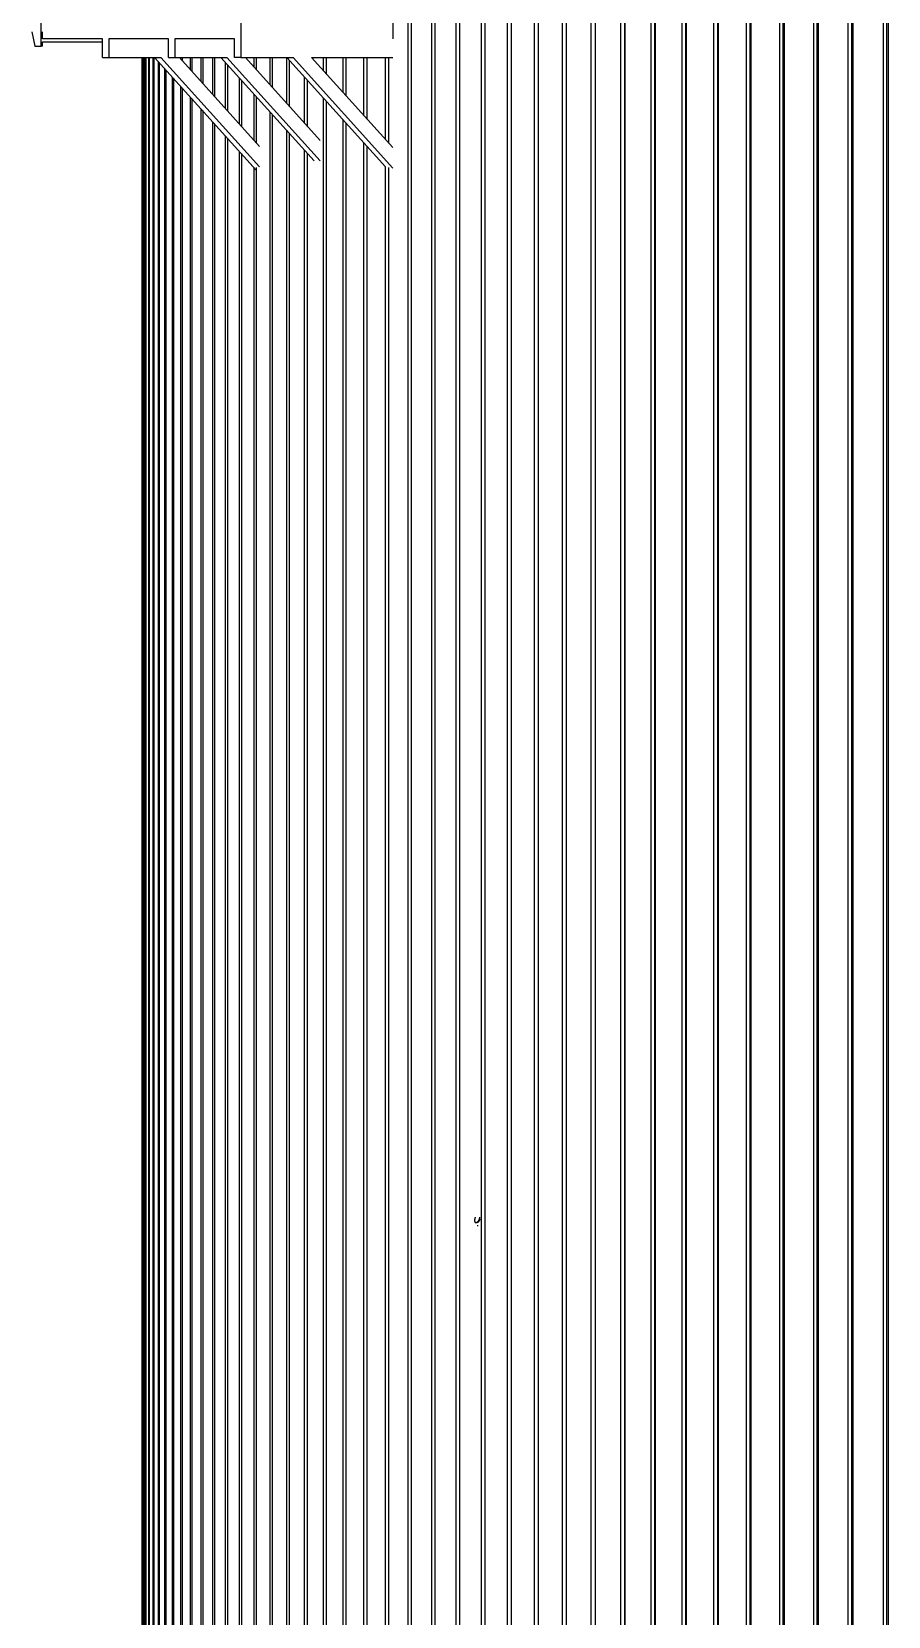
# Model space of a CAD drawing. Header units: millimetres. Extents: x 0 to 118900, y 0 to 84100.
# Drawn here: x 42240 to 48148, y 61657 to 72588 of the extents above; entities that cross this region are included whole.
import ezdxf

# ---------------------------------------------------------------- set-up
doc = ezdxf.new("R2010")
doc.units = ezdxf.units.MM
doc.header["$LTSCALE"] = 100
doc.layers.add('Visible', color=7, linetype='Continuous', lineweight=25)

msp = doc.modelspace()

# ---------------------------------------------------------------- linework, layer by layer
at = {"layer": 'Visible'}
for p, q in [((44730.53, 74561.18), (44730.53, 72538.18)), ((44836.4, 52899.68), (44836.4, 74561.18)), ((44857.55, 74561.18), (44857.55, 52899.68)), ((44998.56, 52899.68), (44998.56, 74561.18)), ((45020.55, 74561.18), (45020.55, 52899.68)), ((45166.96, 52899.68), (45166.96, 74561.18)), ((45189.77, 74561.18), (45189.77, 52899.68)), ((45341.48, 52899.68), (45341.48, 74561.18)), ((45365.1, 74561.18), (45365.1, 52899.68)), ((45522.04, 52899.68), (45522.04, 74561.18)), ((45546.44, 74561.18), (45546.44, 52899.68)), ((45708.51, 52899.68), (45708.51, 74561.18)), ((45733.69, 74561.18), (45733.69, 52899.68)), ((45900.77, 52899.68), (45900.77, 74561.18)), ((45926.72, 74561.18), (45926.72, 52899.68)), ((46098.72, 52945.68), (46098.72, 74561.18)), ((46124.79, 74561.18), (46124.79, 52945.68)), ((46125.41, 74561.18), (46125.41, 52945.68)), ((46302.24, 52945.68), (46302.24, 74561.18)), ((46327.72, 74561.18), (46327.72, 52945.68)), ((46329.66, 74561.18), (46329.66, 52945.68)), ((46511.19, 52899.68), (46511.19, 74561.18)), ((46536.07, 74561.18), (46536.07, 52899.68)), ((46539.32, 74561.18), (46539.32, 52899.68)), ((46725.44, 52899.68), (46725.44, 74561.18)), ((46749.71, 74561.18), (46749.71, 52899.68)), ((46754.27, 74561.18), (46754.27, 52899.68)), ((46944.88, 52899.68), (46944.88, 74561.18)), ((46968.52, 74561.18), (46968.52, 52899.68)), ((46974.38, 74561.18), (46974.38, 52899.68)), ((47169.36, 52899.68), (47169.36, 74561.18)), ((47192.35, 74561.18), (47192.35, 52899.68)), ((47199.52, 74561.18), (47199.52, 52899.68)), ((47398.75, 52899.68), (47398.75, 74561.18)), ((47421.08, 74561.18), (47421.08, 52899.68)), ((47429.55, 74561.18), (47429.55, 52899.68)), ((47632.9, 52899.68), (47632.9, 74561.18)), ((47654.56, 74561.18), (47654.56, 52899.68)), ((47664.33, 74561.18), (47664.33, 52899.68)), ((47871.68, 52899.68), (47871.68, 74561.18)), ((47892.65, 74561.18), (47892.65, 52899.68)), ((47903.7, 74561.18), (47903.7, 52899.68)), ((48114.93, 52899.68), (48114.93, 74561.18)), ((48135.2, 74561.18), (48135.2, 52899.68)), ((48147.54, 74561.18), (48147.54, 52899.68)), ((43681.69, 74508.18), (43681.69, 72411.18)), ((42239.94, 72588.18), (42261.86, 72488.18)), ((42304.81, 72488.18), (42304.81, 72688.18)), ((42314.65, 72538.18), (42314.65, 72588.18)), ((42261.86, 72488.18), (42304.81, 72488.18)), ((42314.65, 72488.18), (42304.81, 72488.18)), ((42727.52, 72538.18), (42314.65, 72538.18)), ((42314.65, 72488.18), (42314.65, 72518.18)), ((42314.65, 72518.18), (42727.52, 72518.18)), ((42727.52, 72411.18), (42727.52, 72538.18)), ((43182.92, 72538.18), (42770.89, 72538.18)), ((42770.89, 72538.18), (42770.89, 72411.18)), ((43182.92, 72411.18), (43182.92, 72538.18)), ((43638.32, 72538.18), (43226.29, 72538.18)), ((43226.29, 72538.18), (43226.29, 72411.18)), ((43638.32, 72411.18), (43638.32, 72538.18)), ((42727.52, 72411.18), (42770.89, 72411.18)), ((42770.89, 72411.18), (43131.31, 72411.18)), ((43002.91, 56899.68), (43002.91, 72411.18)), ((43003.71, 56899.68), (43003.71, 72411.18)), ((43004.24, 72411.18), (43004.24, 56899.68)), ((43010.91, 56899.68), (43010.91, 72411.18)), ((43012.42, 72411.18), (43012.42, 56899.68)), ((43025.55, 56899.68), (43025.55, 72411.18)), ((43028.05, 72411.18), (43028.05, 56899.68)), ((43047.63, 56899.68), (43047.63, 72411.18)), ((43051.12, 72411.18), (43051.12, 56899.68)), ((43077.14, 56899.68), (43077.14, 72411.18)), ((43081.62, 72411.18), (43081.62, 56899.68)), ((43788.7, 71633.46), (43087.94, 72411.18)), ((43114.07, 56899.68), (43114.07, 72382.18)), ((43119.52, 72376.13), (43119.52, 56899.68)), ((43131.31, 72411.18), (43811.93, 71655.81)), ((43182.92, 72411.18), (43226.29, 72411.18)), ((43226.29, 72411.18), (43586.71, 72411.18)), ((43811.93, 71797.23), (43258.74, 72411.18)), ((43269.05, 72399.73), (43269.05, 72411.18)), ((43277.43, 72411.18), (43277.43, 72390.44)), ((43335.34, 72326.16), (43335.34, 72411.18)), ((43344.68, 72411.18), (43344.68, 72315.79)), ((43408.89, 72244.54), (43408.89, 72411.18)), ((43419.19, 72411.18), (43419.19, 72233.11)), ((43489.64, 72154.92), (43489.64, 72411.18)), ((43500.9, 72411.18), (43500.9, 72142.43)), ((44187.02, 71696.81), (43543.34, 72411.18)), ((43577.55, 72057.35), (43577.55, 72373.21)), ((43586.71, 72411.18), (44230.39, 71696.81)), ((43681.69, 72411.18), (43638.32, 72411.18)), ((43681.69, 72411.18), (44042.11, 72411.18)), ((44230.39, 71838.23), (43714.14, 72411.18)), ((43774.63, 72344.04), (43774.63, 72411.18)), ((43788.7, 72411.18), (43788.7, 72328.43)), ((43883.67, 72223.02), (43883.67, 72411.18)), ((43898.66, 72411.18), (43898.66, 72206.39)), ((44679.36, 71655.81), (43998.74, 72411.18)), ((43999.63, 72094.33), (43999.63, 72410.18)), ((44015.54, 72392.53), (44015.54, 72076.68)), ((44042.11, 72411.18), (44730.53, 71647.16)), ((44169.54, 72411.18), (44730.53, 72411.18)), ((44730.53, 71788.58), (44169.54, 72411.18)), ((44252.02, 72319.64), (44252.02, 72411.18)), ((44269.72, 72411.18), (44269.72, 72299.99)), ((44388.29, 72168.4), (44388.29, 72411.18)), ((44406.87, 72411.18), (44406.87, 72147.78)), ((44531.17, 72009.83), (44531.17, 72411.18)), ((44550.62, 72411.18), (44550.62, 71988.24)), ((44680.57, 71844.03), (44680.57, 72411.18)), ((44700.88, 72411.18), (44700.88, 71821.49)), ((43158.38, 56899.68), (43158.38, 72333)), ((43164.81, 72325.86), (43164.81, 56899.68)), ((43210.05, 56899.68), (43210.05, 72275.66)), ((43217.46, 72267.44), (43217.46, 56899.68)), ((43589.75, 72359.67), (43589.75, 72043.81)), ((43672.57, 71951.9), (43672.57, 72267.76)), ((44122.44, 71958.03), (44122.44, 72273.89)), ((44139.25, 72255.24), (44139.25, 71939.38)), ((43269.05, 56899.68), (43269.05, 72210.18)), ((43277.43, 72200.88), (43277.43, 56899.68)), ((43685.71, 72253.18), (43685.71, 71937.32)), ((43774.63, 71838.63), (43774.63, 72154.49)), ((43335.34, 56899.68), (43335.34, 72136.61)), ((43344.68, 72126.24), (43344.68, 56899.68)), ((43408.89, 56899.68), (43408.89, 72054.98)), ((43419.19, 72043.55), (43419.19, 56899.68)), ((43788.7, 72138.87), (43788.7, 71823.02)), ((44252.02, 56899.68), (44252.02, 72130.08)), ((44269.72, 72110.44), (44269.72, 56899.68)), ((43489.64, 56899.68), (43489.64, 71965.36)), ((43500.9, 71952.87), (43500.9, 56899.68)), ((43883.67, 56899.68), (43883.67, 72033.47)), ((43898.66, 72016.83), (43898.66, 56899.68)), ((44388.29, 56899.68), (44388.29, 71978.85)), ((44406.87, 71958.22), (44406.87, 56899.68)), ((43577.55, 56899.68), (43577.55, 71867.8)), ((43589.75, 71854.26), (43589.75, 56899.68)), ((43999.63, 56899.68), (43999.63, 71904.77)), ((44015.54, 71887.12), (44015.54, 56899.68)), ((44531.17, 56899.68), (44531.17, 71820.28)), ((43672.57, 56899.68), (43672.57, 71762.35)), ((43685.71, 71747.77), (43685.71, 56899.68)), ((44122.44, 56899.68), (44122.44, 71768.48)), ((44139.25, 71749.83), (44139.25, 56899.68)), ((44550.62, 71798.69), (44550.62, 56899.68)), ((43774.63, 56899.68), (43774.63, 71649.08)), ((43788.7, 71650.28), (43788.7, 56899.68)), ((44680.57, 56899.68), (44680.57, 71655.61)), ((44700.88, 71652.26), (44700.88, 56899.68)), ((45303.72, 64372.47), (45299.96, 64374.31)), ((45319.03, 64350.18), (45311.47, 64350.18))]:
    msp.add_line(p, q, dxfattribs=at)
for points, knots in [([(45299.41, 64409.55), (45299.27, 64409.27), (45298.57, 64407.83), (45297.66, 64405.76), (45296.52, 64402.74), (45295.74, 64400.3), (45294.94, 64397.28), (45294.45, 64394.89), (45294.04, 64391.97), (45293.86, 64389.72), (45293.84, 64387.03), (45293.98, 64384.99), (45294.36, 64382.62), (45294.82, 64380.88), (45295.59, 64378.93), (45296.36, 64377.56), (45297.49, 64376.1), (45298.52, 64375.15), (45299.97, 64374.25), (45301.25, 64373.76), (45302.96, 64373.46), (45304.42, 64373.46), (45306.33, 64373.76), (45307.92, 64374.25), (45309.95, 64375.15), (45311.6, 64376.1), (45313.66, 64377.56), (45315.31, 64378.93), (45317.33, 64380.88), (45318.9, 64382.62), (45320.8, 64384.99), (45322.25, 64387.03), (45323.96, 64389.72), (45325.23, 64391.97), (45326.69, 64394.89), (45327.73, 64397.28), (45328.88, 64400.3), (45329.66, 64402.74), (45330.45, 64405.76), (45330.88, 64407.83), (45331.1, 64409.27), (45331.14, 64409.55)], [-5.00464995, -5.00464995, -5.00464995, -5.00464995, -4.97418837, -4.84328867, -4.77783883, -4.64693913, -4.58148929, -4.45058959, -4.38513975, -4.25424005, -4.1887902, -4.05789051, -3.99244066, -3.86154097, -3.79609112, -3.66519143, -3.59974158, -3.46884189, -3.40339204, -3.27249235, -3.2070425, -3.07614281, -3.01069296, -2.87979327, -2.81434342, -2.68344372, -2.61799388, -2.48709418, -2.42164434, -2.29074464, -2.2252948, -2.0943951, -2.02894526, -1.89804556, -1.83259571, -1.70169602, -1.63624617, -1.50534648, -1.43989663, -1.30899694, -1.27853536, -1.27853536, -1.27853536, -1.27853536]), ([(45331.69, 64395.97), (45331.22, 64394.79), (45330.44, 64393.02), (45329, 64390.13), (45327.73, 64387.88), (45326.02, 64385.19), (45324.57, 64383.15), (45322.67, 64380.78), (45321.09, 64379.04), (45319.07, 64377.09), (45317.43, 64375.72), (45315.36, 64374.26), (45313.71, 64373.31), (45311.69, 64372.41), (45310.1, 64371.92), (45308.19, 64371.62), (45306.73, 64371.62), (45305.12, 64371.91), (45304.25, 64372.22), (45303.72, 64372.47)], [1.70428882, 1.70428882, 1.70428882, 1.70428882, 1.83259571, 1.89804556, 2.02894526, 2.0943951, 2.2252948, 2.29074464, 2.42164434, 2.48709418, 2.61799388, 2.68344372, 2.81434342, 2.87979327, 3.01069296, 3.07614281, 3.2070425, 3.27249235, 3.38439268, 3.38439268, 3.38439268, 3.38439268]), ([(45315.82, 64374.6), (45316.35, 64374.68), (45316.92, 64374.78), (45318, 64375.02), (45318.51, 64375.14), (45319.03, 64375.27)], [2.249527714, 2.249527714, 2.249527714, 2.249527714, 2.450920391, 2.450920391, 2.616097949, 2.616097949, 2.616097949, 2.616097949])]:
    msp.add_open_spline(points, degree=3, knots=knots, dxfattribs=at)

doc.saveas('drawing.dxf')
